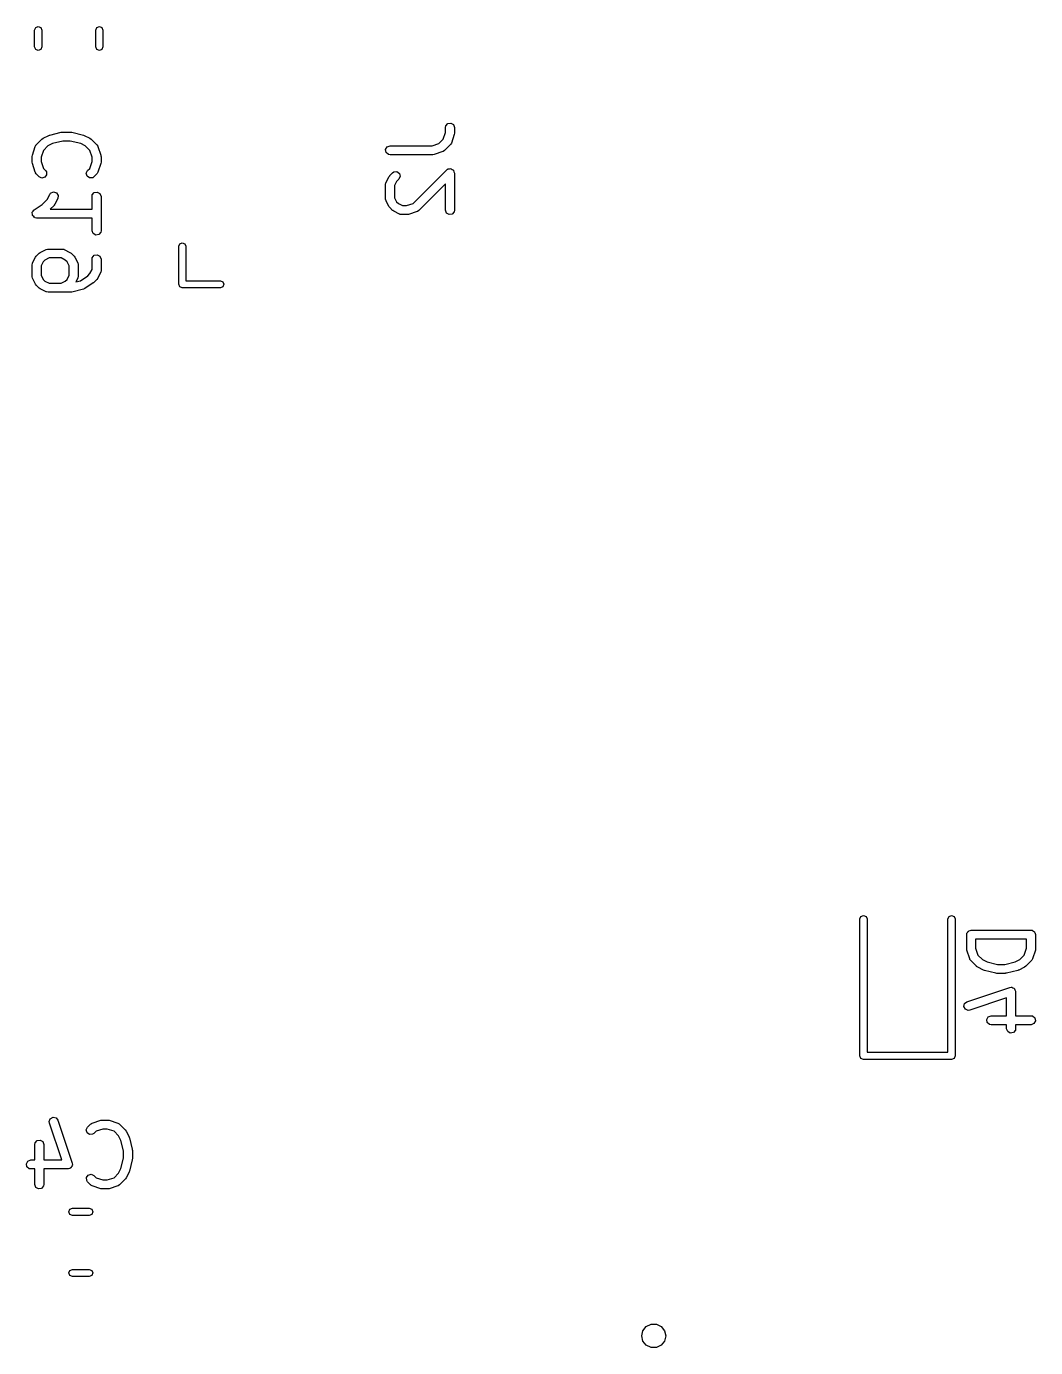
# Model space of a CAD drawing. Extents: x 6 to 132, y -105 to 21.
# Drawn here: x 69.59 to 86.44, y -24.66 to -2.6 of the extents above; entities that cross this region are included whole.
import ezdxf

# ---------------------------------------------------------------- set-up
doc = ezdxf.new("R2010")
doc.units = 0
doc.layers.add('BLACK', color=7, linetype='CONTINUOUS')

msp = doc.modelspace()

# ---------------------------------------------------------------- linework, layer by layer
at = {"layer": 'BLACK', "linetype": 'CONTINUOUS'}
for p, q in [((69.73, -2.65942), (69.7476, -2.61699)), ((69.7476, -2.61699), (69.79, -2.59942)), ((69.79, -2.59942), (69.8324, -2.61699)), ((69.8324, -2.61699), (69.85, -2.65942)), ((70.75, -2.65942), (70.7676, -2.61699)), ((70.7676, -2.61699), (70.81, -2.59942)), ((70.81, -2.59942), (70.8524, -2.61699)), ((70.8524, -2.61699), (70.87, -2.65942)), ((69.73, -2.94058), (69.73, -2.65942)), ((69.85, -2.65942), (69.85, -2.94058)), ((70.75, -2.94058), (70.75, -2.65942)), ((70.87, -2.65942), (70.87, -2.94058)), ((69.7476, -2.98301), (69.73, -2.94058)), ((69.79, -3.00058), (69.7476, -2.98301)), ((69.8324, -2.98301), (69.79, -3.00058)), ((69.85, -2.94058), (69.8324, -2.98301)), ((70.7676, -2.98301), (70.75, -2.94058)), ((70.81, -3.00058), (70.7676, -2.98301)), ((70.8524, -2.98301), (70.81, -3.00058)), ((70.87, -2.94058), (70.8524, -2.98301)), ((69.9825, -4.41295), (70.173, -4.36533)), ((70.173, -4.36533), (70.1879, -4.36428)), ((70.1879, -4.36428), (70.1912, -4.36309)), ((70.1912, -4.36309), (70.334, -4.36309)), ((70.334, -4.36309), (70.3488, -4.36569)), ((70.3488, -4.36569), (70.3522, -4.36533)), ((70.3522, -4.36533), (70.5427, -4.41295)), ((76.5494, -4.48329), (76.5876, -4.36878)), ((76.5876, -4.28571), (76.5921, -4.26006)), ((76.5876, -4.36878), (76.5876, -4.28571)), ((76.5921, -4.26006), (76.6251, -4.22076)), ((76.6251, -4.22076), (76.6756, -4.21185)), ((76.6756, -4.21185), (76.7201, -4.2375)), ((76.7338, -4.40467), (76.6862, -4.54753)), ((76.7201, -4.2375), (76.7376, -4.28571)), ((76.7376, -4.38095), (76.7337, -4.40303)), ((76.7337, -4.40303), (76.7338, -4.40467)), ((76.7376, -4.28571), (76.7376, -4.38095)), ((69.6915, -4.74771), (69.7391, -4.60485)), ((69.7391, -4.60485), (69.7515, -4.58195)), ((69.7515, -4.58195), (69.7553, -4.5796)), ((69.7553, -4.5796), (69.7572, -4.57554)), ((69.7572, -4.57554), (69.8524, -4.4803)), ((69.8524, -4.4803), (69.8708, -4.46744)), ((69.8708, -4.46744), (69.8719, -4.46625)), ((69.8719, -4.46625), (69.9672, -4.41863)), ((69.9499, -4.59497), (69.8758, -4.66908)), ((70.0269, -4.55648), (69.9499, -4.59497)), ((69.9672, -4.41863), (69.9796, -4.41494)), ((69.9796, -4.41494), (69.9825, -4.41295)), ((70.2004, -4.51309), (70.0269, -4.55648)), ((70.3248, -4.51309), (70.2004, -4.51309)), ((70.4983, -4.55648), (70.3248, -4.51309)), ((70.5753, -4.59497), (70.4983, -4.55648)), ((70.5427, -4.41295), (70.5545, -4.41822)), ((70.5545, -4.41822), (70.5581, -4.41863)), ((70.5581, -4.41863), (70.6533, -4.46625)), ((70.6494, -4.66908), (70.5753, -4.59497)), ((70.6533, -4.46625), (70.6713, -4.47961)), ((70.6713, -4.47961), (70.6728, -4.4803)), ((70.6728, -4.4803), (70.768, -4.57554)), ((70.768, -4.57554), (70.783, -4.59687)), ((70.783, -4.59687), (70.7834, -4.60134)), ((70.7834, -4.60134), (70.7862, -4.60485)), ((70.7862, -4.60485), (70.8338, -4.74771)), ((75.5888, -4.65364), (75.6144, -4.60921)), ((75.6144, -4.60921), (75.6626, -4.59167)), ((75.6626, -4.59167), (76.3647, -4.59167)), ((76.3647, -4.59167), (76.4792, -4.55349)), ((76.4792, -4.55349), (76.5494, -4.48329)), ((76.668, -4.57684), (76.5728, -4.67208)), ((76.6699, -4.57278), (76.668, -4.57684)), ((76.6737, -4.57043), (76.6699, -4.57278)), ((76.6862, -4.54753), (76.6737, -4.57043)), ((69.6876, -4.77143), (69.6915, -4.74934)), ((69.6876, -4.86667), (69.6876, -4.77143)), ((69.6915, -4.74934), (69.6915, -4.74771)), ((69.8758, -4.66908), (69.8376, -4.7836)), ((69.8376, -4.7836), (69.8376, -4.8545)), ((70.6876, -4.7836), (70.6494, -4.66908)), ((70.6876, -4.8545), (70.6876, -4.7836)), ((70.8338, -4.74771), (70.8371, -4.76989)), ((70.8371, -4.76989), (70.8376, -4.77143)), ((70.8376, -4.77143), (70.8376, -4.86667)), ((75.5977, -4.70417), (75.5888, -4.65364)), ((75.637, -4.73714), (75.5977, -4.70417)), ((75.6626, -4.74167), (75.637, -4.73714)), ((76.3769, -4.74167), (75.6626, -4.74167)), ((76.3784, -4.74111), (76.3769, -4.74167)), ((76.4006, -4.73782), (76.3784, -4.74111)), ((76.5435, -4.6902), (76.4006, -4.73782)), ((76.547, -4.68741), (76.5435, -4.6902)), ((76.5515, -4.68702), (76.547, -4.68741)), ((76.5728, -4.67208), (76.5515, -4.68702)), ((69.6882, -4.8682), (69.6876, -4.86667)), ((69.6915, -4.89038), (69.6882, -4.8682)), ((69.7391, -5.03324), (69.6915, -4.89038)), ((69.7419, -5.03675), (69.7391, -5.03324)), ((69.7423, -5.04122), (69.7419, -5.03675)), ((69.7572, -5.06256), (69.7423, -5.04122)), ((69.8048, -5.11017), (69.7572, -5.06256)), ((69.8376, -4.8545), (69.8758, -4.96901)), ((69.8758, -4.96901), (69.9109, -5.00411)), ((69.9109, -5.00411), (69.9258, -5.02545)), ((69.9258, -5.02545), (69.9303, -5.07655)), ((70.5927, -5.05061), (70.6143, -5.00411)), ((70.6059, -5.10016), (70.5927, -5.05061)), ((70.6143, -5.00411), (70.6494, -4.96901)), ((70.6494, -4.96901), (70.6876, -4.8545)), ((70.768, -5.06256), (70.7204, -5.11018)), ((70.7699, -5.05849), (70.768, -5.06256)), ((70.7737, -5.05614), (70.7699, -5.05849)), ((70.7862, -5.03324), (70.7737, -5.05614)), ((70.8338, -4.89038), (70.7862, -5.03324)), ((70.8376, -4.86667), (70.8337, -4.88875)), ((70.8337, -4.88875), (70.8338, -4.89038)), ((75.6572, -5.08982), (75.7048, -5.04221)), ((75.7048, -5.04221), (75.7262, -5.02726)), ((75.7262, -5.02726), (75.7773, -5.02279)), ((75.7773, -5.02279), (75.8193, -5.05222)), ((75.8193, -5.05222), (75.8326, -5.10177)), ((76.0507, -5.55349), (76.6096, -4.99459)), ((76.6096, -4.99459), (76.623, -4.98519)), ((76.623, -4.98519), (76.6251, -4.98267)), ((76.6251, -4.98267), (76.6271, -4.98232)), ((76.6271, -4.98232), (76.6309, -4.97964)), ((76.6309, -4.97964), (76.6534, -4.97768)), ((76.6534, -4.97768), (76.6756, -4.97376)), ((76.6756, -4.97376), (76.6786, -4.97547)), ((76.6786, -4.97547), (76.682, -4.97517)), ((76.682, -4.97517), (76.7005, -4.98812)), ((76.7005, -4.98812), (76.7201, -4.99941)), ((76.7201, -4.99941), (76.7212, -5.00263)), ((76.7212, -5.00263), (76.7241, -5.0046)), ((76.7241, -5.0046), (76.7299, -5.02641)), ((76.7299, -5.02641), (76.7376, -5.04762)), ((76.7376, -5.04762), (76.7376, -5.66667)), ((69.8513, -5.13186), (69.8048, -5.11017)), ((69.9009, -5.11858), (69.8513, -5.13186)), ((69.9303, -5.07655), (69.9009, -5.11858)), ((70.648, -5.12959), (70.6059, -5.10016)), ((70.6991, -5.12512), (70.648, -5.12959)), ((70.7204, -5.11018), (70.6991, -5.12512)), ((75.5876, -5.23809), (75.5921, -5.21244)), ((75.5876, -5.47619), (75.5876, -5.23809)), ((75.5921, -5.21244), (75.595, -5.20901)), ((75.595, -5.20901), (75.5955, -5.20455)), ((75.5955, -5.20455), (75.6432, -5.10932)), ((75.6432, -5.10932), (75.6565, -5.09131)), ((75.6565, -5.09131), (75.6572, -5.08982)), ((75.7719, -5.18728), (75.7376, -5.2558)), ((75.7376, -5.2558), (75.7376, -5.45848)), ((75.8109, -5.14827), (75.7719, -5.18728)), ((75.8326, -5.10177), (75.8109, -5.14827)), ((76.5876, -5.22868), (76.1442, -5.67208)), ((76.5876, -5.66667), (76.5876, -5.22868)), ((69.8577, -5.57029), (69.9391, -5.48891)), ((69.9391, -5.48891), (69.9813, -5.40455)), ((69.9813, -5.40455), (69.9968, -5.38363)), ((69.9968, -5.38363), (70.0438, -5.36323)), ((70.0438, -5.36323), (70.093, -5.37786)), ((70.1154, -5.47164), (70.0678, -5.56687)), ((70.093, -5.37786), (70.1213, -5.42067)), ((70.1213, -5.42067), (70.1154, -5.47164)), ((70.6876, -5.43809), (70.6921, -5.41244)), ((70.6876, -5.64881), (70.6876, -5.43809)), ((70.6921, -5.41244), (70.7251, -5.37314)), ((70.7251, -5.37314), (70.7756, -5.36423)), ((70.7756, -5.36423), (70.8201, -5.38989)), ((70.8201, -5.38989), (70.8376, -5.43809)), ((70.8376, -5.43809), (70.8376, -6.00952)), ((75.5892, -5.4804), (75.5876, -5.47619)), ((75.5881, -5.48476), (75.5892, -5.4804)), ((75.5955, -5.50973), (75.5881, -5.48476)), ((75.6432, -5.60497), (75.5955, -5.50973)), ((75.7376, -5.45848), (75.7719, -5.527)), ((69.6888, -5.71078), (69.6909, -5.70705)), ((69.6925, -5.73222), (69.6888, -5.71078)), ((69.6906, -5.70275), (69.7035, -5.6852)), ((69.6909, -5.70705), (69.6906, -5.70275)), ((69.6939, -5.75394), (69.6925, -5.73222)), ((69.7035, -5.6852), (69.7144, -5.66636)), ((69.7144, -5.66636), (69.7185, -5.66488)), ((69.7185, -5.66488), (69.721, -5.6614)), ((69.721, -5.6614), (69.8577, -5.57029)), ((70.0537, -5.58637), (69.9913, -5.64881)), ((69.9913, -5.64881), (70.6876, -5.64881)), ((70.0544, -5.58488), (70.0537, -5.58637)), ((70.0678, -5.56687), (70.0544, -5.58488)), ((75.6443, -5.60609), (75.6432, -5.60497)), ((75.6572, -5.62446), (75.6443, -5.60609)), ((75.7048, -5.67208), (75.6572, -5.62446)), ((75.7063, -5.67277), (75.7048, -5.67208)), ((75.7243, -5.68613), (75.7063, -5.67277)), ((75.8196, -5.73375), (75.7243, -5.68613)), ((75.7719, -5.527), (75.8023, -5.55741)), ((75.8023, -5.55741), (75.8708, -5.59167)), ((75.824, -5.73426), (75.8196, -5.73375)), ((75.8274, -5.73714), (75.824, -5.73426)), ((75.8708, -5.59167), (75.9362, -5.59167)), ((75.9362, -5.59167), (76.0507, -5.55349)), ((76.1149, -5.6902), (75.972, -5.73782)), ((76.1184, -5.68741), (76.1149, -5.6902)), ((76.1229, -5.68702), (76.1184, -5.68741)), ((76.1442, -5.67208), (76.1229, -5.68702)), ((76.6052, -5.71488), (76.5876, -5.66667)), ((76.6496, -5.74053), (76.6052, -5.71488)), ((76.7001, -5.73162), (76.6496, -5.74053)), ((76.7331, -5.69232), (76.7001, -5.73162)), ((76.7376, -5.66667), (76.7331, -5.69232)), ((69.6969, -5.75706), (69.6939, -5.75394)), ((69.6977, -5.76131), (69.6969, -5.75706)), ((69.7143, -5.7753), (69.6977, -5.76131)), ((69.7294, -5.79104), (69.7143, -5.7753)), ((69.7337, -5.79151), (69.7294, -5.79104)), ((69.737, -5.79429), (69.7337, -5.79151)), ((69.7626, -5.79881), (69.737, -5.79429)), ((70.6876, -5.79881), (69.7626, -5.79881)), ((70.6876, -6.00952), (70.6876, -5.79881)), ((75.8531, -5.74167), (75.8274, -5.73714)), ((75.9483, -5.74167), (75.8531, -5.74167)), ((75.9499, -5.74111), (75.9483, -5.74167)), ((75.972, -5.73782), (75.9499, -5.74111)), ((70.7052, -6.05773), (70.6876, -6.00952)), ((70.7496, -6.08338), (70.7052, -6.05773)), ((70.8001, -6.07447), (70.7496, -6.08338)), ((70.8331, -6.03517), (70.8001, -6.07447)), ((70.8376, -6.00952), (70.8331, -6.03517)), ((69.7572, -6.43268), (69.8048, -6.38506)), ((69.8048, -6.38506), (69.8232, -6.3722)), ((69.8232, -6.3722), (69.8243, -6.37101)), ((69.8243, -6.37101), (69.9196, -6.32339)), ((69.9196, -6.32339), (69.9445, -6.31597)), ((69.9445, -6.31597), (69.9489, -6.31701)), ((69.9489, -6.31701), (69.9531, -6.31548)), ((69.9531, -6.31548), (70.1912, -6.31548)), ((70.1912, -6.31548), (70.2168, -6.32)), ((70.2168, -6.32), (70.2203, -6.32288)), ((70.2203, -6.32288), (70.2247, -6.32339)), ((70.2247, -6.32339), (70.32, -6.37101)), ((70.32, -6.37101), (70.338, -6.38437)), ((70.338, -6.38437), (70.3395, -6.38506)), ((70.3395, -6.38506), (70.3871, -6.43268)), ((72.135, -6.27), (72.1526, -6.22757)), ((72.135, -6.905), (72.135, -6.27)), ((72.1526, -6.22757), (72.195, -6.21)), ((72.195, -6.21), (72.2374, -6.22757)), ((72.2374, -6.22757), (72.255, -6.27)), ((72.255, -6.27), (72.255, -6.845)), ((69.6876, -6.58095), (69.6921, -6.5553)), ((69.6876, -6.77143), (69.6876, -6.58095)), ((69.6921, -6.5553), (69.695, -6.55186)), ((69.695, -6.55186), (69.6955, -6.54741)), ((69.6955, -6.54741), (69.7432, -6.45217)), ((69.7432, -6.45217), (69.7565, -6.43416)), ((69.7565, -6.43416), (69.7572, -6.43268)), ((69.8719, -6.53014), (69.8376, -6.59866)), ((69.8376, -6.59866), (69.8376, -6.75372)), ((69.9023, -6.49973), (69.8719, -6.53014)), ((69.9708, -6.46548), (69.9023, -6.49973)), ((70.1735, -6.46548), (69.9708, -6.46548)), ((70.242, -6.49973), (70.1735, -6.46548)), ((70.2724, -6.53014), (70.242, -6.49973)), ((70.3067, -6.59866), (70.2724, -6.53014)), ((70.3067, -6.75372), (70.3067, -6.59866)), ((70.3871, -6.43268), (70.3999, -6.45105)), ((70.3999, -6.45105), (70.4011, -6.45217)), ((70.4011, -6.45217), (70.4487, -6.54741)), ((70.4487, -6.54741), (70.4562, -6.57238)), ((70.4562, -6.57238), (70.4551, -6.57674)), ((70.4551, -6.57674), (70.4567, -6.58095)), ((70.4567, -6.58095), (70.4567, -6.77143)), ((70.6876, -6.48571), (70.6921, -6.46006)), ((70.6876, -6.65848), (70.6876, -6.48571)), ((70.6921, -6.46006), (70.7251, -6.42076)), ((70.7251, -6.42076), (70.7756, -6.41185)), ((70.7756, -6.41185), (70.8201, -6.4375)), ((70.8201, -6.4375), (70.8376, -6.48571)), ((70.8376, -6.48571), (70.8376, -6.67619)), ((69.6892, -6.77564), (69.6876, -6.77143)), ((69.6881, -6.78), (69.6892, -6.77564)), ((69.6955, -6.80497), (69.6881, -6.78)), ((69.7432, -6.90021), (69.6955, -6.80497)), ((69.8376, -6.75372), (69.8719, -6.82224)), ((69.8719, -6.82224), (69.9023, -6.85265)), ((70.242, -6.85265), (70.2724, -6.82224)), ((70.2724, -6.82224), (70.3067, -6.75372)), ((70.4487, -6.80497), (70.4196, -6.8632)), ((70.4493, -6.80051), (70.4487, -6.80497)), ((70.4521, -6.79708), (70.4493, -6.80051)), ((70.4567, -6.77143), (70.4521, -6.79708)), ((70.4937, -6.84467), (70.6196, -6.76076)), ((70.6196, -6.76076), (70.6534, -6.727)), ((70.6534, -6.727), (70.6876, -6.65848)), ((70.768, -6.82446), (70.7204, -6.87208)), ((70.7687, -6.82298), (70.768, -6.82446)), ((70.7821, -6.80497), (70.7687, -6.82298)), ((70.8297, -6.70973), (70.7821, -6.80497)), ((70.8302, -6.70528), (70.8297, -6.70973)), ((70.8331, -6.70184), (70.8302, -6.70528)), ((70.8376, -6.67619), (70.8331, -6.70184)), ((69.7443, -6.90133), (69.7432, -6.90021)), ((69.7572, -6.9197), (69.7443, -6.90133)), ((69.8048, -6.96732), (69.7572, -6.9197)), ((69.8063, -6.96801), (69.8048, -6.96732)), ((69.8243, -6.98137), (69.8063, -6.96801)), ((69.9196, -7.02899), (69.8243, -6.98137)), ((69.9023, -6.85265), (69.9708, -6.8869)), ((69.924, -7.0295), (69.9196, -7.02899)), ((69.9274, -7.03238), (69.924, -7.0295)), ((69.9531, -7.0369), (69.9274, -7.03238)), ((70.334, -7.0369), (69.9531, -7.0369)), ((69.9708, -6.8869), (70.1735, -6.8869)), ((70.1735, -6.8869), (70.242, -6.85265)), ((70.3373, -7.03572), (70.334, -7.0369)), ((70.3522, -7.03466), (70.3373, -7.03572)), ((70.5427, -6.98705), (70.3522, -7.03466)), ((70.4196, -6.8632), (70.4937, -6.84467)), ((70.5431, -6.98681), (70.5427, -6.98705)), ((70.5661, -6.97669), (70.5431, -6.98681)), ((70.709, -6.88145), (70.5661, -6.97669)), ((70.7111, -6.87863), (70.709, -6.88145)), ((70.7204, -6.87208), (70.7111, -6.87863)), ((72.1526, -6.94743), (72.135, -6.905)), ((72.195, -6.965), (72.1526, -6.94743)), ((72.83, -6.965), (72.195, -6.965)), ((72.255, -6.845), (72.83, -6.845)), ((72.83, -6.845), (72.8724, -6.86257)), ((72.8724, -6.94743), (72.83, -6.965)), ((72.8724, -6.86257), (72.89, -6.905)), ((72.89, -6.905), (72.8724, -6.94743)), ((83.505, -17.5), (83.5226, -17.4576)), ((83.505, -19.785), (83.505, -17.5)), ((83.5226, -17.4576), (83.565, -17.44)), ((83.565, -17.44), (83.6074, -17.4576)), ((83.6074, -17.4576), (83.625, -17.5)), ((83.625, -17.5), (83.625, -19.725)), ((84.975, -17.5), (84.9926, -17.4576)), ((84.975, -19.725), (84.975, -17.5)), ((84.9926, -17.4576), (85.035, -17.44)), ((85.035, -17.44), (85.0774, -17.4576)), ((85.0774, -17.4576), (85.095, -17.5)), ((85.095, -17.5), (85.095, -19.785)), ((85.2876, -17.7619), (85.2893, -17.7522)), ((85.2876, -18), (85.2876, -17.7619)), ((85.2888, -17.7489), (85.2904, -17.746)), ((85.2893, -17.7522), (85.2888, -17.7489)), ((85.2904, -17.746), (85.2921, -17.7363)), ((85.2921, -17.7363), (85.3047, -17.7213)), ((85.3047, -17.7213), (85.3144, -17.7045)), ((85.3144, -17.7045), (85.3208, -17.7021)), ((85.3208, -17.7021), (85.3251, -17.697)), ((85.3251, -17.697), (85.3443, -17.6936)), ((85.3443, -17.6936), (85.3626, -17.6869)), ((85.3626, -17.6869), (86.3626, -17.6869)), ((86.2876, -17.8369), (85.4376, -17.8369)), ((85.4376, -17.8369), (85.4376, -17.9878)), ((86.2876, -17.9878), (86.2876, -17.8369)), ((86.3626, -17.6869), (86.3724, -17.6886)), ((86.3724, -17.6886), (86.3756, -17.688)), ((86.3756, -17.688), (86.3785, -17.6897)), ((86.3785, -17.6897), (86.3883, -17.6914)), ((86.3883, -17.6914), (86.4032, -17.704)), ((86.4032, -17.704), (86.4201, -17.7137)), ((86.4201, -17.7137), (86.4224, -17.7201)), ((86.4224, -17.7201), (86.4276, -17.7244)), ((86.4276, -17.7244), (86.431, -17.7436)), ((86.431, -17.7436), (86.4376, -17.7619)), ((86.4376, -17.7619), (86.4376, -18)), ((85.2882, -18.0015), (85.2876, -18)), ((85.2915, -18.0237), (85.2882, -18.0015)), ((85.3391, -18.1666), (85.2915, -18.0237)), ((85.4376, -17.9878), (85.4758, -18.1023)), ((86.2494, -18.1023), (86.2876, -17.9878)), ((86.4338, -18.0237), (86.3862, -18.1666)), ((86.4376, -18), (86.4337, -18.0221)), ((86.4337, -18.0221), (86.4338, -18.0237)), ((85.3419, -18.1701), (85.3391, -18.1666)), ((85.3423, -18.1746), (85.3419, -18.1701)), ((85.3572, -18.1959), (85.3423, -18.1746)), ((85.4524, -18.2911), (85.3572, -18.1959)), ((85.4539, -18.2918), (85.4524, -18.2911)), ((85.4719, -18.3052), (85.4539, -18.2918)), ((85.5672, -18.3528), (85.4719, -18.3052)), ((85.4758, -18.1023), (85.5499, -18.1765)), ((85.5499, -18.1765), (85.6269, -18.2149)), ((85.6269, -18.2149), (85.8004, -18.2583)), ((85.8004, -18.2583), (85.9248, -18.2583)), ((85.9248, -18.2583), (86.0983, -18.2149)), ((86.0983, -18.2149), (86.1753, -18.1765)), ((86.2533, -18.3052), (86.1581, -18.3528)), ((86.1753, -18.1765), (86.2494, -18.1023)), ((86.2544, -18.304), (86.2533, -18.3052)), ((86.2728, -18.2911), (86.2544, -18.304)), ((86.368, -18.1959), (86.2728, -18.2911)), ((86.3699, -18.1918), (86.368, -18.1959)), ((86.3737, -18.1895), (86.3699, -18.1918)), ((86.3862, -18.1666), (86.3737, -18.1895)), ((85.5707, -18.3532), (85.5672, -18.3528)), ((85.5825, -18.3585), (85.5707, -18.3532)), ((85.773, -18.4061), (85.5825, -18.3585)), ((85.7764, -18.4057), (85.773, -18.4061)), ((85.7912, -18.4083), (85.7764, -18.4057)), ((85.934, -18.4083), (85.7912, -18.4083)), ((85.9373, -18.4071), (85.934, -18.4083)), ((85.9522, -18.4061), (85.9373, -18.4071)), ((86.1427, -18.3585), (85.9522, -18.4061)), ((86.1457, -18.3565), (86.1427, -18.3585)), ((86.1581, -18.3528), (86.1457, -18.3565)), ((85.2913, -18.8812), (86.0056, -18.6431)), ((86.0056, -18.6431), (86.0313, -18.6393)), ((86.0313, -18.6393), (86.0367, -18.6414)), ((86.0367, -18.6414), (86.0423, -18.6404)), ((86.0423, -18.6404), (86.06, -18.6507)), ((86.06, -18.6507), (86.079, -18.6582)), ((86.079, -18.6582), (86.0818, -18.6632)), ((86.0818, -18.6632), (86.0867, -18.6661)), ((86.0867, -18.6661), (86.0937, -18.6853)), ((86.0937, -18.6853), (86.1035, -18.7033)), ((86.1035, -18.7033), (86.1023, -18.7089)), ((86.1023, -18.7089), (86.1043, -18.7143)), ((86.1043, -18.7143), (86.1043, -19.1155)), ((85.2408, -18.9634), (85.2511, -18.9131)), ((85.2652, -19.0085), (85.2408, -18.9634)), ((85.2511, -18.9131), (85.2913, -18.8812)), ((85.9543, -18.8183), (85.3387, -19.0235)), ((85.9543, -19.1155), (85.9543, -18.8183)), ((85.313, -19.0274), (85.2652, -19.0085)), ((85.3387, -19.0235), (85.313, -19.0274)), ((85.6221, -19.1775), (85.6477, -19.133)), ((85.631, -19.228), (85.6221, -19.1775)), ((85.6477, -19.133), (85.696, -19.1155)), ((85.696, -19.1155), (85.9543, -19.1155)), ((86.1043, -19.1155), (86.3626, -19.1155)), ((86.3626, -19.1155), (86.3883, -19.12)), ((86.3883, -19.12), (86.4276, -19.153)), ((86.4276, -19.153), (86.4365, -19.2035)), ((85.6703, -19.261), (85.631, -19.228)), ((85.696, -19.2655), (85.6703, -19.261)), ((85.9543, -19.2655), (85.696, -19.2655)), ((85.9543, -19.3333), (85.9543, -19.2655)), ((85.9718, -19.3815), (85.9543, -19.3333)), ((86.0163, -19.4072), (85.9718, -19.3815)), ((86.0668, -19.3983), (86.0163, -19.4072)), ((86.0998, -19.359), (86.0668, -19.3983)), ((86.1043, -19.3333), (86.0998, -19.359)), ((86.3626, -19.2655), (86.1043, -19.2655)), ((86.1043, -19.2655), (86.1043, -19.3333)), ((86.4108, -19.2479), (86.3626, -19.2655)), ((86.4365, -19.2035), (86.4108, -19.2479)), ((83.5226, -19.8274), (83.505, -19.785)), ((83.565, -19.845), (83.5226, -19.8274)), ((85.035, -19.845), (83.565, -19.845)), ((83.625, -19.725), (84.975, -19.725)), ((85.0774, -19.8274), (85.035, -19.845)), ((85.095, -19.785), (85.0774, -19.8274)), ((69.9726, -20.883), (69.9915, -20.8352)), ((69.9765, -20.9087), (69.9726, -20.883)), ((70.1817, -21.5243), (69.9765, -20.9087)), ((69.9915, -20.8352), (70.0366, -20.8108)), ((70.0366, -20.8108), (70.0869, -20.8211)), ((70.0869, -20.8211), (70.1188, -20.8613)), ((70.1188, -20.8613), (70.3569, -21.5756)), ((70.6136, -20.9748), (70.6613, -20.9272)), ((70.6613, -20.9272), (70.6826, -20.9123)), ((70.6826, -20.9123), (70.6871, -20.9119)), ((70.6871, -20.9119), (70.6906, -20.9091)), ((70.6906, -20.9091), (70.8334, -20.8615)), ((70.8334, -20.8615), (70.8556, -20.8582)), ((70.8556, -20.8582), (70.8571, -20.8576)), ((70.8571, -20.8576), (70.9524, -20.8576)), ((70.9524, -20.8576), (70.9745, -20.8615)), ((70.9745, -20.8615), (70.9761, -20.8615)), ((70.9761, -20.8615), (71.119, -20.9091)), ((71.119, -20.9091), (71.1419, -20.9215)), ((71.1419, -20.9215), (71.1442, -20.9253)), ((71.1442, -20.9253), (71.1483, -20.9272)), ((71.1483, -20.9272), (71.2435, -21.0224)), ((70.592, -21.0213), (70.6136, -20.9748)), ((70.6052, -21.0709), (70.592, -21.0213)), ((70.6473, -21.1003), (70.6052, -21.0709)), ((70.6984, -21.0958), (70.6473, -21.1003)), ((70.7197, -21.0809), (70.6984, -21.0958)), ((70.7548, -21.0458), (70.7197, -21.0809)), ((70.8693, -21.0076), (70.7548, -21.0458)), ((70.9402, -21.0076), (70.8693, -21.0076)), ((71.0547, -21.0458), (70.9402, -21.0076)), ((71.1288, -21.1199), (71.0547, -21.0458)), ((71.1673, -21.1969), (71.1288, -21.1199)), ((71.2435, -21.0224), (71.2564, -21.0408)), ((71.2564, -21.0408), (71.2576, -21.0419)), ((71.2576, -21.0419), (71.3052, -21.1372)), ((71.3052, -21.1372), (71.3089, -21.1496)), ((71.3089, -21.1496), (71.3109, -21.1525)), ((71.3109, -21.1525), (71.3585, -21.343)), ((69.7345, -21.266), (69.739, -21.2403)), ((69.7345, -21.5243), (69.7345, -21.266)), ((69.739, -21.2403), (69.772, -21.201)), ((69.772, -21.201), (69.8225, -21.1921)), ((69.8225, -21.1921), (69.867, -21.2177)), ((69.867, -21.2177), (69.8845, -21.266)), ((69.8845, -21.266), (69.8845, -21.5243)), ((71.2107, -21.3704), (71.1673, -21.1969)), ((71.2107, -21.4948), (71.2107, -21.3704)), ((71.3585, -21.343), (71.3595, -21.3579)), ((71.3595, -21.3579), (71.3607, -21.3612)), ((71.3607, -21.3612), (71.3607, -21.504)), ((69.5928, -21.5863), (69.6185, -21.5418)), ((69.6017, -21.6368), (69.5928, -21.5863)), ((69.6185, -21.5418), (69.6667, -21.5243)), ((69.6667, -21.5243), (69.7345, -21.5243)), ((69.8845, -21.5243), (70.1817, -21.5243)), ((70.3596, -21.6123), (70.3493, -21.63)), ((70.3569, -21.5756), (70.3607, -21.6013)), ((70.3607, -21.6013), (70.3586, -21.6067)), ((70.3586, -21.6067), (70.3596, -21.6123)), ((71.1673, -21.6683), (71.2107, -21.4948)), ((71.3585, -21.5222), (71.3109, -21.7127)), ((71.3607, -21.504), (71.3581, -21.5188)), ((71.3581, -21.5188), (71.3585, -21.5222)), ((69.641, -21.6698), (69.6017, -21.6368)), ((69.6667, -21.6743), (69.641, -21.6698)), ((69.7345, -21.6743), (69.6667, -21.6743)), ((69.7345, -21.9326), (69.7345, -21.6743)), ((70.2857, -21.6743), (69.8845, -21.6743)), ((69.8845, -21.6743), (69.8845, -21.9326)), ((70.2911, -21.6723), (70.2857, -21.6743)), ((70.2967, -21.6735), (70.2911, -21.6723)), ((70.3147, -21.6637), (70.2967, -21.6735)), ((70.3339, -21.6567), (70.3147, -21.6637)), ((70.3368, -21.6518), (70.3339, -21.6567)), ((70.3418, -21.649), (70.3368, -21.6518)), ((70.3493, -21.63), (70.3418, -21.649)), ((70.5942, -21.818), (70.6236, -21.7759)), ((70.5987, -21.8691), (70.5942, -21.818)), ((70.6236, -21.7759), (70.6732, -21.7627)), ((70.6732, -21.7627), (70.7197, -21.7843)), ((70.7197, -21.7843), (70.7548, -21.8194)), ((70.7548, -21.8194), (70.8693, -21.8576)), ((70.9402, -21.8576), (71.0547, -21.8194)), ((71.0547, -21.8194), (71.1288, -21.7453)), ((71.1288, -21.7453), (71.1673, -21.6683)), ((71.2576, -21.8233), (71.2442, -21.8413)), ((71.3052, -21.7281), (71.2576, -21.8233)), ((71.3056, -21.7245), (71.3052, -21.7281)), ((71.3109, -21.7127), (71.3056, -21.7245)), ((69.7521, -21.9808), (69.7345, -21.9326)), ((69.7965, -22.0065), (69.7521, -21.9808)), ((69.847, -21.9976), (69.7965, -22.0065)), ((69.88, -21.9583), (69.847, -21.9976)), ((69.8845, -21.9326), (69.88, -21.9583)), ((70.6136, -21.8904), (70.5987, -21.8691)), ((70.6613, -21.938), (70.6136, -21.8904)), ((70.6653, -21.9399), (70.6613, -21.938)), ((70.6677, -21.9437), (70.6653, -21.9399)), ((70.6906, -21.9562), (70.6677, -21.9437)), ((70.8334, -22.0038), (70.6906, -21.9562)), ((70.8351, -22.0037), (70.8334, -22.0038)), ((70.8571, -22.0076), (70.8351, -22.0037)), ((70.9524, -22.0076), (70.8571, -22.0076)), ((70.8693, -21.8576), (70.9402, -21.8576)), ((70.9539, -22.0071), (70.9524, -22.0076)), ((70.9761, -22.0038), (70.9539, -22.0071)), ((71.119, -21.9562), (70.9761, -22.0038)), ((71.1225, -21.9534), (71.119, -21.9562)), ((71.1269, -21.953), (71.1225, -21.9534)), ((71.1483, -21.938), (71.1269, -21.953)), ((71.2435, -21.8428), (71.1483, -21.938)), ((71.2442, -21.8413), (71.2435, -21.8428)), ((70.2994, -22.39), (70.317, -22.3476)), ((70.317, -22.4324), (70.2994, -22.39)), ((70.317, -22.3476), (70.3594, -22.33)), ((70.3594, -22.45), (70.317, -22.4324)), ((70.3594, -22.33), (70.6406, -22.33)), ((70.6406, -22.45), (70.3594, -22.45)), ((70.6406, -22.33), (70.683, -22.3476)), ((70.683, -22.4324), (70.6406, -22.45)), ((70.683, -22.3476), (70.7006, -22.39)), ((70.7006, -22.39), (70.683, -22.4324)), ((70.2994, -23.41), (70.317, -23.3676)), ((70.317, -23.3676), (70.3594, -23.35)), ((70.3594, -23.35), (70.6406, -23.35)), ((70.6406, -23.35), (70.683, -23.3676)), ((70.683, -23.3676), (70.7006, -23.41)), ((70.317, -23.4524), (70.2994, -23.41)), ((70.3594, -23.47), (70.317, -23.4524)), ((70.6406, -23.47), (70.3594, -23.47)), ((70.683, -23.4524), (70.6406, -23.47)), ((70.7006, -23.41), (70.683, -23.4524)), ((79.864, -24.461), (79.8838, -24.3742)), ((79.8838, -24.5478), (79.864, -24.461)), ((79.8838, -24.3742), (79.9393, -24.3046)), ((79.9393, -24.3046), (80.0195, -24.266)), ((80.0195, -24.266), (80.1085, -24.266)), ((80.1085, -24.266), (80.1887, -24.3046)), ((80.1887, -24.3046), (80.2442, -24.3742)), ((80.2442, -24.3742), (80.264, -24.461)), ((80.264, -24.461), (80.2442, -24.5478)), ((79.9393, -24.6174), (79.8838, -24.5478)), ((80.0195, -24.656), (79.9393, -24.6174)), ((80.1085, -24.656), (80.0195, -24.656)), ((80.1887, -24.6174), (80.1085, -24.656)), ((80.2442, -24.5478), (80.1887, -24.6174))]:
    msp.add_line(p, q, dxfattribs=at)

doc.saveas('drawing.dxf')
